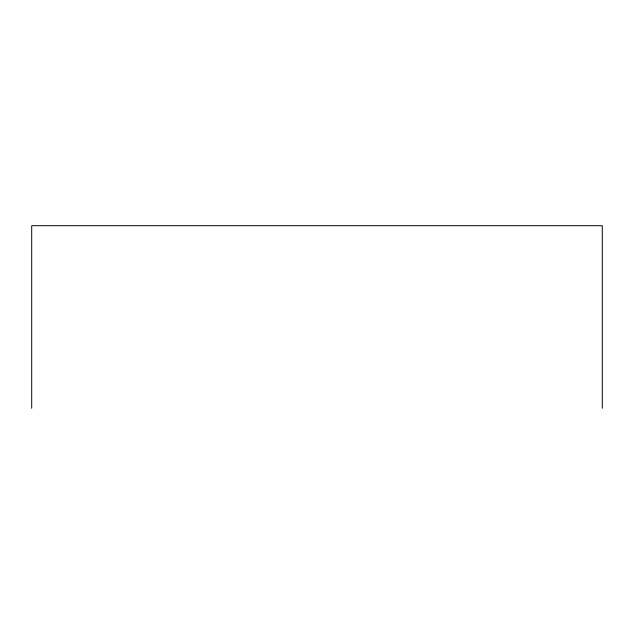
<?xml version="1.0" encoding="UTF-8"?>
<svg xmlns="http://www.w3.org/2000/svg" width="634" height="634" viewBox="0 0 634 634"><rect width="100%" height="100%" fill="white"/><g stroke="black" fill="none" stroke-linecap="round" stroke-linejoin="round"><path stroke-width="0.95" d="M602.3 408.304L602.3 225.696L31.7 225.696L31.7 408.304"/></g></svg>
